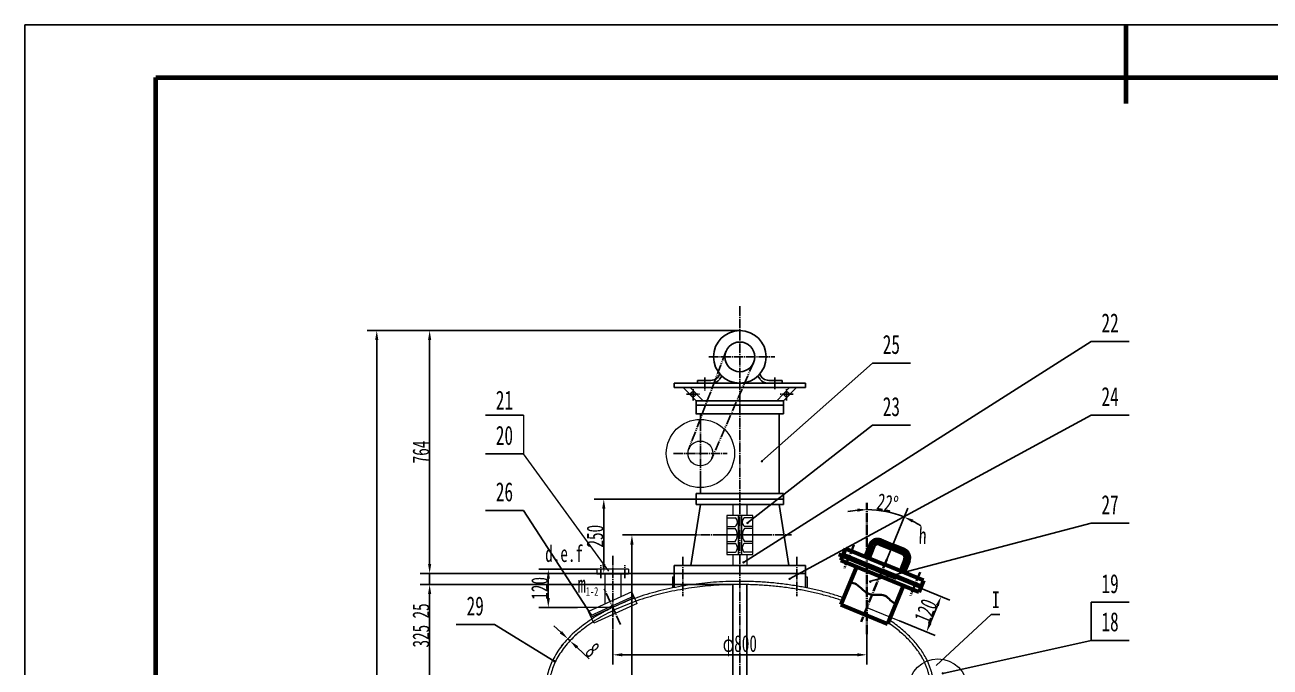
# Model space of a CAD drawing. Header units: millimetres. Extents: x 8208 to 15138, y -6581 to 3220.
# Drawn here: x 8208 to 12127, y 1199 to 3220 of the extents above; entities that cross this region are included whole.
import ezdxf

# ---------------------------------------------------------------- set-up
doc = ezdxf.new("R2010")
doc.units = ezdxf.units.MM
doc.linetypes.add('EB_DASHDOT', pattern=[39, 30, -3, 3, -3])
doc.linetypes.add('EB_DASHDOTDOT', pattern=[45, 30, -3, 3, -3, 3, -3])
doc.layers.get('Defpoints').update_dxf_attribs({"lineweight": 0})
for name, color, linetype, lineweight in [('A 粗实线', 1, 'Continuous', 60), ('B 细实线', 7, 'Continuous', 35), ('CAXAEB0', 7, 'Continuous', 70), ('CAXA中心线层', 1, 'EB_DASHDOT', 25), ('CAXA尺寸线层', 3, 'Continuous', 25), ('CAXA粗实线层', 7, 'Continuous', 70), ('CAXA细实线层', 7, 'Continuous', 25), ('D 短中心线', 3, 'EB_DASHDOT', 35)]:
    doc.layers.add(name, color=color, linetype=linetype, lineweight=lineweight)
doc.styles.add('UserTxtStyle7', font='SimSun.ttf', dxfattribs={"width": 0.667})
doc.styles.add('标准', font='SimSun.ttf', dxfattribs={"width": 0.667})
doc.dimstyles.new('标准', dxfattribs={"dimscale": 15, "dimtxt": 3.5, "dimasz": 2, "dimexe": 2, "dimexo": 0, "dimgap": 0.065, "dimtad": 1, "dimdec": 1, "dimdsep": 46, "dimtxsty": '标准', "dimcen": 0, "dimdle": 4, "dimadec": 4, "dimazin": 2, "dimtfac": 1, "dimtdec": 3, "dimtmove": 0, "dimatfit": 3, "dimfxl": 0, "dimtolj": 1, "dimtzin": 0, "dimarcsym": 0})

# ---------------------------------------------------------------- blocks, each defined once
blk = doc.blocks.new('CAXBLOCK27', base_point=(3000, -4305))
at = {"layer": 'CAXAEB0', "color": 0, "linetype": 'Continuous', "lineweight": 25}
for p, q in [((-3150, -4455), (-3150, 4455)), ((-3150, 4455), (3150, 4455))]:
    blk.add_line(p, q, dxfattribs=at)
at = {"layer": 'CAXAEB0', "color": 0, "linetype": 'Continuous', "lineweight": 70}
for p, q in [((0, 4455), (0, 4230)), ((-2775, 4305), (3000, 4305)), ((-2775, -4305), (-2775, 4305))]:
    blk.add_line(p, q, dxfattribs=at)
blk = doc.blocks.new('*D146')
at = {"layer": 'CAXA尺寸线层', "color": 0, "linetype": 'Continuous', "lineweight": -2}
for p, q in [((10858, 1303.1), (10858, 1207.7)), ((10058, 1283.9), (10058, 1207.7)), ((10088, 1237.7), (10828, 1237.7))]:
    blk.add_line(p, q, dxfattribs=at)
at = {"layer": 'CAXA尺寸线层', "color": 0, "linetype": 'Continuous'}
for points in [[(10088, 1242.7), (10088, 1232.7), (10058, 1237.7)], [(10828, 1242.7), (10828, 1232.7), (10858, 1237.7)]]:
    blk.add_solid(points, dxfattribs=at)
at = {"layer": 'Defpoints', "color": 0, "linetype": 'Continuous'}
for p in [(10858, 1303.1), (10058, 1283.9), (10858, 1237.7)]:
    blk.add_point(p, dxfattribs=at)
at = {"layer": 'CAXA尺寸线层', "color": 0, "linetype": 'Continuous', "lineweight": 18, "insert": (10458, 1266), "char_height": 52.5, "attachment_point": 5, "style": '标准'}
blk.add_mtext('\\A1;\\fSimSun;φ800', dxfattribs=at)
blk = doc.blocks.new('*D155')
at = {"layer": 'CAXA尺寸线层', "color": 0, "linetype": 'Continuous'}
blk.add_line((10500.7, 366.7), (10612.5, 478.4), dxfattribs=at)
blk.add_arc((10458, 323.9), 188.6, 54.1247, 80.8753, dxfattribs=at)
for points in [[(10487.5, 505.1), (10488.3, 515.1), (10458, 512.5)], [(10571.7, 480.5), (10565.2, 472.9), (10591.3, 457.2)]]:
    blk.add_solid(points, dxfattribs=at)
at = {"layer": 'Defpoints', "color": 0, "linetype": 'Continuous'}
for p in [(10458, 2334.4), (10552.3, 487.2), (10500.7, 366.7), (10416.1, 282), (10458, -1001.1)]:
    blk.add_point(p, dxfattribs=at)
at = {"layer": 'CAXA尺寸线层', "color": 0, "linetype": 'Continuous', "insert": (10540.6, 523.3), "char_height": 52.5, "attachment_point": 5, "rotation": 337.5, "style": '标准'}
blk.add_mtext('\\A1;\\fSimSun;45{%%D}', dxfattribs=at)
blk = doc.blocks.new('*D157')
at = {"layer": 'CAXA尺寸线层', "color": 0, "linetype": 'Continuous', "lineweight": -2}
for p, q in [((10295, 1614.8), (10088.3, 1614.8)), ((10118.3, 1584.8), (10118.3, -696.1)), ((10435.5, -726.1), (10088.3, -726.1))]:
    blk.add_line(p, q, dxfattribs=at)
at = {"layer": 'CAXA尺寸线层', "color": 0, "linetype": 'Continuous'}
for points in [[(10113.3, 1584.8), (10123.3, 1584.8), (10118.3, 1614.8)], [(10113.3, -696.1), (10123.3, -696.1), (10118.3, -726.1)]]:
    blk.add_solid(points, dxfattribs=at)
at = {"layer": 'Defpoints', "color": 0, "linetype": 'Continuous'}
for p in [(10295, 1614.8), (10118.3, -726.1), (10435.5, -726.1)]:
    blk.add_point(p, dxfattribs=at)
at = {"layer": 'CAXA尺寸线层', "color": 0, "linetype": 'Continuous', "lineweight": 18, "insert": (10091.1, 444.3), "char_height": 52.5, "attachment_point": 5, "rotation": 90, "style": '标准'}
blk.add_mtext('\\A1;\\fSimSun;2450', dxfattribs=at)
blk = doc.blocks.new('*D163')
at = {"layer": 'CAXA尺寸线层', "color": 0, "linetype": 'Continuous', "lineweight": -2}
for p, q in [((10273.5, 2257.9), (9285.2, 2257.9)), ((9315.2, -1371.1), (9315.2, 2227.9)), ((9903, -1401.1), (9285.2, -1401.1))]:
    blk.add_line(p, q, dxfattribs=at)
at = {"layer": 'CAXA尺寸线层', "color": 0, "linetype": 'Continuous'}
for points in [[(9310.2, 2227.9), (9320.2, 2227.9), (9315.2, 2257.9)], [(9310.2, -1371.1), (9320.2, -1371.1), (9315.2, -1401.1)]]:
    blk.add_solid(points, dxfattribs=at)
at = {"layer": 'Defpoints', "color": 0, "linetype": 'Continuous'}
for p in [(9315.2, 2257.9), (10273.5, 2257.9), (9903, -1401.1)]:
    blk.add_point(p, dxfattribs=at)
at = {"layer": 'CAXA尺寸线层', "color": 0, "linetype": 'Continuous', "lineweight": 18, "insert": (9287.9, 428.4), "char_height": 52.5, "attachment_point": 5, "rotation": 90, "style": '标准'}
blk.add_mtext('\\A1;\\fSimSun;3642', dxfattribs=at)
blk = doc.blocks.new('*D165')
at = {"layer": 'CAXA尺寸线层', "color": 0, "linetype": 'Continuous', "lineweight": -2}
for p, q in [((10366.2, 1458.9), (9451.7, 1458.9)), ((9481.7, 1428.9), (9481.7, 1163.9)), ((9791.4, 1133.9), (9451.7, 1133.9))]:
    blk.add_line(p, q, dxfattribs=at)
at = {"layer": 'CAXA尺寸线层', "color": 0, "linetype": 'Continuous'}
for points in [[(9476.7, 1428.9), (9486.7, 1428.9), (9481.7, 1458.9)], [(9476.7, 1163.9), (9486.7, 1163.9), (9481.7, 1133.9)]]:
    blk.add_solid(points, dxfattribs=at)
at = {"layer": 'Defpoints', "color": 0, "linetype": 'Continuous'}
for p in [(10366.2, 1458.9), (9481.7, 1133.9), (9791.4, 1133.9)]:
    blk.add_point(p, dxfattribs=at)
at = {"layer": 'CAXA尺寸线层', "color": 0, "linetype": 'Continuous', "lineweight": 18, "insert": (9454.5, 1296.4), "char_height": 52.5, "attachment_point": 5, "rotation": 90, "style": '标准'}
blk.add_mtext('\\A1;\\fSimSun;325', dxfattribs=at)
blk = doc.blocks.new('*D166')
at = {"layer": 'CAXA尺寸线层', "color": 0, "linetype": 'Continuous', "lineweight": -2}
for p, q in [((9481.7, 1523.9), (9481.7, 1553.9)), ((10251.3, 1493.9), (9451.7, 1493.9)), ((9481.7, 1493.9), (9481.7, 1458.9)), ((10366.2, 1458.9), (9451.7, 1458.9)), ((9481.7, 1428.9), (9481.7, 1352.8))]:
    blk.add_line(p, q, dxfattribs=at)
at = {"layer": 'CAXA尺寸线层', "color": 0, "linetype": 'Continuous'}
for points in [[(9476.7, 1523.9), (9486.7, 1523.9), (9481.7, 1493.9)], [(9476.7, 1428.9), (9486.7, 1428.9), (9481.7, 1458.9)]]:
    blk.add_solid(points, dxfattribs=at)
at = {"layer": 'Defpoints', "color": 0, "linetype": 'Continuous'}
for p in [(10251.3, 1493.9), (9481.7, 1458.9), (10366.2, 1458.9)]:
    blk.add_point(p, dxfattribs=at)
at = {"layer": 'CAXA尺寸线层', "color": 0, "linetype": 'Continuous', "lineweight": 18, "insert": (9454.5, 1375.8), "char_height": 52.5, "attachment_point": 5, "rotation": 90, "style": '标准'}
blk.add_mtext('\\A1;\\fSimSun;25', dxfattribs=at)
blk = doc.blocks.new('*D167')
at = {"layer": 'CAXA尺寸线层', "color": 0, "linetype": 'Continuous', "lineweight": -2}
for p, q in [((10273.5, 2257.9), (9451.7, 2257.9)), ((9481.7, 1523.9), (9481.7, 2227.9)), ((10251.3, 1493.9), (9451.7, 1493.9))]:
    blk.add_line(p, q, dxfattribs=at)
at = {"layer": 'CAXA尺寸线层', "color": 0, "linetype": 'Continuous'}
for points in [[(9476.7, 2227.9), (9486.7, 2227.9), (9481.7, 2257.9)], [(9476.7, 1523.9), (9486.7, 1523.9), (9481.7, 1493.9)]]:
    blk.add_solid(points, dxfattribs=at)
at = {"layer": 'Defpoints', "color": 0, "linetype": 'Continuous'}
for p in [(9481.7, 2257.9), (10273.5, 2257.9), (10251.3, 1493.9)]:
    blk.add_point(p, dxfattribs=at)
at = {"layer": 'CAXA尺寸线层', "color": 0, "linetype": 'Continuous', "lineweight": 18, "insert": (9454.5, 1875.9), "char_height": 52.5, "attachment_point": 5, "rotation": 90, "style": '标准'}
blk.add_mtext('\\A1;\\fSimSun;764', dxfattribs=at)
blk = doc.blocks.new('*D173')
at = {"layer": 'CAXA尺寸线层', "color": 0, "linetype": 'Continuous', "lineweight": -2}
for p, q in [((10949.8, 1478.8), (11118.9, 1409.3)), ((11079.7, 1393), (11056.9, 1337.5)), ((10960.9, 1344.5), (11073.2, 1298.3))]:
    blk.add_line(p, q, dxfattribs=at)
at = {"layer": 'CAXA尺寸线层', "color": 0, "linetype": 'Continuous'}
for points in [[(11075.1, 1394.9), (11084.3, 1391), (11091.1, 1420.7)], [(11052.3, 1339.4), (11061.5, 1335.6), (11045.5, 1309.7)]]:
    blk.add_solid(points, dxfattribs=at)
at = {"layer": 'Defpoints', "color": 0, "linetype": 'Continuous'}
for p in [(10949.8, 1478.8), (10960.9, 1344.5), (11045.5, 1309.7)]:
    blk.add_point(p, dxfattribs=at)
at = {"layer": 'CAXA尺寸线层', "color": 0, "linetype": 'Continuous', "lineweight": 18, "insert": (11043.1, 1375.6), "char_height": 52.5, "attachment_point": 5, "rotation": 67.6488, "style": '标准'}
blk.add_mtext('\\A1;\\fSimSun;120', dxfattribs=at)
blk = doc.blocks.new('CAXBLOCK61')
at = {"layer": 'CAXA尺寸线层', "attachment_point": 1, "style": '标准'}
for s, insert, char_height in [('\\fSimSun|b0|i0|p34;m', (-1743.7, 3220.9), 54.75), ('\\fSimSun|b0|i0|p34;1-2', (-1718.5, 3184), 27.375)]:
    blk.add_mtext(s, dxfattribs=dict(at, insert=insert, char_height=char_height))
blk = doc.blocks.new('*D175')
at = {"layer": 'CAXA尺寸线层', "color": 0, "linetype": 'Continuous', "lineweight": -2}
for p, q in [((10320.1, 1727.8), (9999.7, 1727.8)), ((10029.7, 1697.8), (10029.7, 1523.9)), ((10251.3, 1493.9), (9999.7, 1493.9))]:
    blk.add_line(p, q, dxfattribs=at)
at = {"layer": 'CAXA尺寸线层', "color": 0, "linetype": 'Continuous'}
for points in [[(10024.7, 1697.8), (10034.7, 1697.8), (10029.7, 1727.8)], [(10024.7, 1523.9), (10034.7, 1523.9), (10029.7, 1493.9)]]:
    blk.add_solid(points, dxfattribs=at)
at = {"layer": 'Defpoints', "color": 0, "linetype": 'Continuous'}
for p in [(10320.1, 1727.8), (10029.7, 1493.9), (10251.3, 1493.9)]:
    blk.add_point(p, dxfattribs=at)
at = {"layer": 'CAXA尺寸线层', "color": 0, "linetype": 'Continuous', "lineweight": 18, "insert": (10002.4, 1610.9), "char_height": 52.5, "attachment_point": 5, "rotation": 90, "style": '标准'}
blk.add_mtext('\\A1;\\fSimSun;250', dxfattribs=at)
blk = doc.blocks.new('*D176')
at = {"layer": 'CAXA尺寸线层', "color": 0, "linetype": 'Continuous', "lineweight": -2}
for p, q in [((10435.5, 1458.7), (10435.5, 986.3)), ((10480.5, 1458.7), (10480.5, 986.3)), ((10405.5, 1016.3), (10375.5, 1016.3)), ((10435.5, 1016.3), (10480.5, 1016.3)), ((10510.5, 1016.3), (10627.4, 1016.3))]:
    blk.add_line(p, q, dxfattribs=at)
at = {"layer": 'CAXA尺寸线层', "color": 0, "linetype": 'Continuous'}
for points in [[(10405.5, 1021.3), (10405.5, 1011.3), (10435.5, 1016.3)], [(10510.5, 1021.3), (10510.5, 1011.3), (10480.5, 1016.3)]]:
    blk.add_solid(points, dxfattribs=at)
at = {"layer": 'Defpoints', "color": 0, "linetype": 'Continuous'}
for p in [(10435.5, 1458.7), (10480.5, 1458.7), (10480.5, 1016.3)]:
    blk.add_point(p, dxfattribs=at)
at = {"layer": 'CAXA尺寸线层', "color": 0, "linetype": 'Continuous', "lineweight": 18, "insert": (10584, 1044.5), "char_height": 52.5, "attachment_point": 5, "style": '标准'}
blk.add_mtext('\\A1;\\fSimSun;φ60', dxfattribs=at)
blk = doc.blocks.new('*CAXBLOCK6624')
at = {"layer": 'CAXAEB0', "color": 0, "linetype": 'Continuous', "lineweight": 25}
for p, q in [((-594.4, 2937.4), (-421.4, 3097.4)), ((-421.4, 3097.4), (-394.1, 3097.4))]:
    blk.add_line(p, q, dxfattribs=at)
at = {"layer": 'CAXAEB0', "color": 0, "linetype": 'Continuous', "lineweight": 25, "insert": (-418.4, 3170.3), "char_height": 52.5, "attachment_point": 1, "style": '标准'}
blk.add_mtext('\\fSimSun|b0|i0|p34;I', dxfattribs=at)
blk = doc.blocks.new('*D181')
at = {"layer": 'CAXA尺寸线层', "color": 0, "linetype": 'Continuous', "lineweight": -2}
for p, q in [((9894.7, 1308.7), (9872.9, 1329.2)), ((9922.8, 1294.7), (9896.1, 1266.3)), ((9916.8, 1274.1), (9944.3, 1303.3)), ((9916.6, 1288.2), (9923.8, 1281.4)), ((9945.6, 1260.9), (9983.4, 1225.5))]:
    blk.add_line(p, q, dxfattribs=at)
at = {"layer": 'CAXA尺寸线层', "color": 0, "linetype": 'Continuous'}
for points in [[(9898.2, 1312.4), (9891.3, 1305.1), (9916.6, 1288.2)], [(9949.1, 1264.6), (9942.2, 1257.3), (9923.8, 1281.4)]]:
    blk.add_solid(points, dxfattribs=at)
at = {"layer": 'Defpoints', "color": 0, "linetype": 'Continuous'}
for p in [(9922.8, 1294.7), (9916.8, 1274.1), (9923.8, 1281.4)]:
    blk.add_point(p, dxfattribs=at)
at = {"layer": 'CAXA尺寸线层', "color": 0, "linetype": 'Continuous', "lineweight": 18, "insert": (9994.1, 1252.8), "char_height": 52.5, "attachment_point": 5, "rotation": 316.799, "style": '标准'}
blk.add_mtext('\\A1;\\fSimSun;8', dxfattribs=at)
blk = doc.blocks.new('CAXBLOCK174', base_point=(13.6, 3016.2))
at = {"layer": 'CAXAEB0', "linetype": 'Continuous', "lineweight": 25}
blk.add_hatch(color=0, dxfattribs=at).paths.add_polyline_path([(-569.5, 2912.6), (-569.6, 2913.2), (-569.7, 2913.7), (-569.9, 2914.3), (-570.3, 2914.8), (-570.6, 2915.2), (-571.1, 2915.6), (-571.6, 2915.9), (-572.1, 2916.1), (-572.7, 2916.3), (-573.3, 2916.3), (-573.9, 2916.3), (-574.4, 2916.1), (-575, 2915.9), (-575.5, 2915.6), (-575.9, 2915.2), (-576.3, 2914.8), (-576.6, 2914.3), (-576.9, 2913.7), (-577, 2913.2), (-577, 2912.6), (-577, 2912), (-576.9, 2911.4), (-576.6, 2910.9), (-576.3, 2910.4), (-575.9, 2909.9), (-575.5, 2909.5), (-575, 2909.2), (-574.4, 2909), (-573.9, 2908.9), (-573.3, 2908.8), (-572.7, 2908.9), (-572.1, 2909), (-571.6, 2909.2), (-571.1, 2909.5), (-570.6, 2909.9), (-570.3, 2910.4), (-569.9, 2910.9), (-569.7, 2911.4), (-569.6, 2912)], flags=0)
at = {"layer": 'CAXAEB0', "color": 0, "linetype": 'Continuous', "lineweight": 25}
for p, q in [((-573.3, 2912.6), (-106.4, 3016.2)), ((-106.4, 3016.2), (13.6, 3016.2))]:
    blk.add_line(p, q, dxfattribs=at)
at = {"layer": 'CAXAEB0', "color": 0, "linetype": 'Continuous', "lineweight": 25, "insert": (-74.1, 3104.9), "char_height": 60, "attachment_point": 1, "style": 'UserTxtStyle7'}
blk.add_mtext('\\fSimSun|b0|i0|p34;18', dxfattribs=at)
blk = doc.blocks.new('CAXBLOCK175', base_point=(13.6, 3136.2))
at = {"layer": 'CAXAEB0', "color": 0, "linetype": 'Continuous', "lineweight": 25}
for p, q in [((-106.4, 3016.2), (-106.4, 3136.2)), ((-106.4, 3136.2), (13.6, 3136.2))]:
    blk.add_line(p, q, dxfattribs=at)
at = {"layer": 'CAXAEB0', "color": 0, "linetype": 'Continuous', "lineweight": 25, "insert": (-74.1, 3224.9), "char_height": 60, "attachment_point": 1, "style": 'UserTxtStyle7'}
blk.add_mtext('\\fSimSun|b0|i0|p34;19', dxfattribs=at)
blk = doc.blocks.new('CAXBLOCK173', base_point=(-573.3, 2912.6))
at = {"layer": 'CAXAEB0', "color": 0, "linetype": 'ByBlock', "lineweight": -2}
for name, p in [('CAXBLOCK175', (13.6, 3136.2)), ('CAXBLOCK174', (13.6, 3016.2))]:
    blk.add_blockref(name, p, dxfattribs=at)
blk = doc.blocks.new('CAXBLOCK181', base_point=(13.6, 3956.7))
at = {"layer": 'CAXAEB0', "linetype": 'Continuous', "lineweight": 25}
blk.add_hatch(color=0, dxfattribs=at).paths.add_polyline_path([(-1197.1, 3261.9), (-1197.2, 3262.4), (-1197.3, 3263), (-1197.5, 3263.6), (-1197.8, 3264.1), (-1198.2, 3264.5), (-1198.7, 3264.9), (-1199.2, 3265.2), (-1199.7, 3265.4), (-1200.3, 3265.6), (-1200.9, 3265.6), (-1201.4, 3265.6), (-1202, 3265.4), (-1202.6, 3265.2), (-1203.1, 3264.9), (-1203.5, 3264.5), (-1203.9, 3264.1), (-1204.2, 3263.6), (-1204.4, 3263), (-1204.6, 3262.4), (-1204.6, 3261.9), (-1204.6, 3261.3), (-1204.4, 3260.7), (-1204.2, 3260.2), (-1203.9, 3259.7), (-1203.5, 3259.2), (-1203.1, 3258.8), (-1202.6, 3258.5), (-1202, 3258.3), (-1201.4, 3258.2), (-1200.9, 3258.1), (-1200.3, 3258.2), (-1199.7, 3258.3), (-1199.2, 3258.5), (-1198.7, 3258.8), (-1198.2, 3259.2), (-1197.8, 3259.7), (-1197.5, 3260.2), (-1197.3, 3260.7), (-1197.2, 3261.3)], flags=0)
at = {"layer": 'CAXAEB0', "color": 0, "linetype": 'Continuous', "lineweight": 25}
for p, q in [((-1200.9, 3261.9), (-106.4, 3956.7)), ((-106.4, 3956.7), (13.6, 3956.7))]:
    blk.add_line(p, q, dxfattribs=at)
at = {"layer": 'CAXAEB0', "color": 0, "linetype": 'Continuous', "lineweight": 25, "insert": (-74.1, 4045.4), "char_height": 60, "attachment_point": 1, "style": 'UserTxtStyle7'}
blk.add_mtext('\\fSimSun|b0|i0|p34;22', dxfattribs=at)
blk = doc.blocks.new('CAXBLOCK180', base_point=(-1200.9, 3261.9))
at = {"layer": 'CAXAEB0', "color": 0, "linetype": 'ByBlock', "lineweight": -2}
blk.add_blockref('CAXBLOCK181', (13.6, 3956.7), dxfattribs=at)
blk = doc.blocks.new('CAXBLOCK183', base_point=(-674.7, 3693.4))
at = {"layer": 'CAXAEB0', "linetype": 'Continuous', "lineweight": 25}
blk.add_hatch(color=0, dxfattribs=at).paths.add_polyline_path([(-1184.3, 3385.7), (-1184.4, 3386.2), (-1184.5, 3386.8), (-1184.7, 3387.4), (-1185, 3387.9), (-1185.4, 3388.3), (-1185.8, 3388.7), (-1186.4, 3389), (-1186.9, 3389.2), (-1187.5, 3389.4), (-1188.1, 3389.4), (-1188.6, 3389.4), (-1189.2, 3389.2), (-1189.8, 3389), (-1190.3, 3388.7), (-1190.7, 3388.3), (-1191.1, 3387.9), (-1191.4, 3387.4), (-1191.6, 3386.8), (-1191.8, 3386.2), (-1191.8, 3385.7), (-1191.8, 3385.1), (-1191.6, 3384.5), (-1191.4, 3383.9), (-1191.1, 3383.4), (-1190.7, 3383), (-1190.3, 3382.6), (-1189.8, 3382.3), (-1189.2, 3382.1), (-1188.6, 3381.9), (-1188.1, 3381.9), (-1187.5, 3381.9), (-1186.9, 3382.1), (-1186.4, 3382.3), (-1185.8, 3382.6), (-1185.4, 3383), (-1185, 3383.4), (-1184.7, 3383.9), (-1184.5, 3384.5), (-1184.4, 3385.1)], flags=0)
at = {"layer": 'CAXAEB0', "color": 0, "linetype": 'Continuous', "lineweight": 25}
for p, q in [((-1188.1, 3385.7), (-794.7, 3693.4)), ((-794.7, 3693.4), (-674.7, 3693.4))]:
    blk.add_line(p, q, dxfattribs=at)
at = {"layer": 'CAXAEB0', "color": 0, "linetype": 'Continuous', "lineweight": 25, "insert": (-762.5, 3782), "char_height": 60, "attachment_point": 1, "style": 'UserTxtStyle7'}
blk.add_mtext('\\fSimSun|b0|i0|p34;23', dxfattribs=at)
blk = doc.blocks.new('CAXBLOCK182', base_point=(-1188.1, 3385.7))
at = {"layer": 'CAXAEB0', "color": 0, "linetype": 'ByBlock', "lineweight": -2}
blk.add_blockref('CAXBLOCK183', (-674.7, 3693.4), dxfattribs=at)
blk = doc.blocks.new('CAXBLOCK185', base_point=(13.6, 3724.9))
at = {"layer": 'CAXAEB0', "linetype": 'Continuous', "lineweight": 25}
blk.add_hatch(color=0, dxfattribs=at).paths.add_polyline_path([(-1051.6, 3209.7), (-1051.6, 3210.2), (-1051.8, 3210.8), (-1052, 3211.4), (-1052.3, 3211.9), (-1052.7, 3212.3), (-1053.1, 3212.7), (-1053.6, 3213), (-1054.2, 3213.2), (-1054.8, 3213.4), (-1055.3, 3213.4), (-1055.9, 3213.4), (-1056.5, 3213.2), (-1057, 3213), (-1057.5, 3212.7), (-1058, 3212.3), (-1058.4, 3211.9), (-1058.7, 3211.4), (-1058.9, 3210.8), (-1059, 3210.2), (-1059.1, 3209.7), (-1059, 3209.1), (-1058.9, 3208.5), (-1058.7, 3207.9), (-1058.4, 3207.4), (-1058, 3207), (-1057.5, 3206.6), (-1057, 3206.3), (-1056.5, 3206.1), (-1055.9, 3205.9), (-1055.3, 3205.9), (-1054.8, 3205.9), (-1054.2, 3206.1), (-1053.6, 3206.3), (-1053.1, 3206.6), (-1052.7, 3207), (-1052.3, 3207.4), (-1052, 3207.9), (-1051.8, 3208.5), (-1051.6, 3209.1)], flags=0)
at = {"layer": 'CAXAEB0', "color": 0, "linetype": 'Continuous', "lineweight": 25}
for p, q in [((-1055.3, 3209.7), (-106.4, 3724.9)), ((-106.4, 3724.9), (13.6, 3724.9))]:
    blk.add_line(p, q, dxfattribs=at)
at = {"layer": 'CAXAEB0', "color": 0, "linetype": 'Continuous', "lineweight": 25, "insert": (-74.1, 3813.6), "char_height": 60, "attachment_point": 1, "style": 'UserTxtStyle7'}
blk.add_mtext('\\fSimSun|b0|i0|p34;24', dxfattribs=at)
blk = doc.blocks.new('CAXBLOCK184', base_point=(-1055.3, 3209.7))
at = {"layer": 'CAXAEB0', "color": 0, "linetype": 'ByBlock', "lineweight": -2}
blk.add_blockref('CAXBLOCK185', (13.6, 3724.9), dxfattribs=at)
blk = doc.blocks.new('CAXBLOCK187', base_point=(-674.7, 3889))
at = {"layer": 'CAXAEB0', "linetype": 'Continuous', "lineweight": 25}
blk.add_hatch(color=0, dxfattribs=at).paths.add_polyline_path([(-1138.8, 3579.8), (-1138.9, 3580.4), (-1139, 3581), (-1139.2, 3581.5), (-1139.5, 3582), (-1139.9, 3582.5), (-1140.4, 3582.9), (-1140.9, 3583.2), (-1141.4, 3583.4), (-1142, 3583.5), (-1142.6, 3583.6), (-1143.1, 3583.5), (-1143.7, 3583.4), (-1144.3, 3583.2), (-1144.8, 3582.9), (-1145.2, 3582.5), (-1145.6, 3582), (-1145.9, 3581.5), (-1146.1, 3581), (-1146.3, 3580.4), (-1146.3, 3579.8), (-1146.3, 3579.2), (-1146.1, 3578.7), (-1145.9, 3578.1), (-1145.6, 3577.6), (-1145.2, 3577.2), (-1144.8, 3576.8), (-1144.3, 3576.5), (-1143.7, 3576.3), (-1143.1, 3576.1), (-1142.6, 3576.1), (-1142, 3576.1), (-1141.4, 3576.3), (-1140.9, 3576.5), (-1140.4, 3576.8), (-1139.9, 3577.2), (-1139.5, 3577.6), (-1139.2, 3578.1), (-1139, 3578.7), (-1138.9, 3579.2)], flags=0)
at = {"layer": 'CAXAEB0', "color": 0, "linetype": 'Continuous', "lineweight": 25}
for p, q in [((-1142.6, 3579.8), (-794.7, 3889)), ((-794.7, 3889), (-674.7, 3889))]:
    blk.add_line(p, q, dxfattribs=at)
at = {"layer": 'CAXAEB0', "color": 0, "linetype": 'Continuous', "lineweight": 25, "insert": (-762.5, 3977.6), "char_height": 60, "attachment_point": 1, "style": 'UserTxtStyle7'}
blk.add_mtext('\\fSimSun|b0|i0|p34;25', dxfattribs=at)
blk = doc.blocks.new('CAXBLOCK186', base_point=(-1142.6, 3579.8))
at = {"layer": 'CAXAEB0', "color": 0, "linetype": 'ByBlock', "lineweight": -2}
blk.add_blockref('CAXBLOCK187', (-674.7, 3889), dxfattribs=at)
blk = doc.blocks.new('CAXBLOCK189', base_point=(-1910, 3477.6))
at = {"layer": 'CAXAEB0', "linetype": 'Continuous', "lineweight": 25}
blk.add_hatch(color=0, dxfattribs=at).paths.add_polyline_path([(-1573.9, 3149.2), (-1574, 3149.7), (-1574.1, 3150.3), (-1574.3, 3150.9), (-1574.6, 3151.4), (-1575, 3151.8), (-1575.5, 3152.2), (-1576, 3152.5), (-1576.5, 3152.7), (-1577.1, 3152.9), (-1577.7, 3152.9), (-1578.3, 3152.9), (-1578.8, 3152.7), (-1579.4, 3152.5), (-1579.9, 3152.2), (-1580.3, 3151.8), (-1580.7, 3151.4), (-1581, 3150.9), (-1581.2, 3150.3), (-1581.4, 3149.7), (-1581.4, 3149.2), (-1581.4, 3148.6), (-1581.2, 3148), (-1581, 3147.5), (-1580.7, 3147), (-1580.3, 3146.5), (-1579.9, 3146.1), (-1579.4, 3145.8), (-1578.8, 3145.6), (-1578.3, 3145.5), (-1577.7, 3145.4), (-1577.1, 3145.5), (-1576.5, 3145.6), (-1576, 3145.8), (-1575.5, 3146.1), (-1575, 3146.5), (-1574.6, 3147), (-1574.3, 3147.5), (-1574.1, 3148), (-1574, 3148.6)], flags=0)
at = {"layer": 'CAXAEB0', "color": 0, "linetype": 'Continuous', "lineweight": 25}
for p, q in [((-1790, 3477.6), (-1910, 3477.6)), ((-1577.7, 3149.2), (-1790, 3477.6))]:
    blk.add_line(p, q, dxfattribs=at)
at = {"layer": 'CAXAEB0', "color": 0, "linetype": 'Continuous', "lineweight": 25, "insert": (-1877.7, 3566.2), "char_height": 60, "attachment_point": 1, "style": 'UserTxtStyle7'}
blk.add_mtext('\\fSimSun|b0|i0|p34;26', dxfattribs=at)
blk = doc.blocks.new('CAXBLOCK188', base_point=(-1577.7, 3149.2))
at = {"layer": 'CAXAEB0', "color": 0, "linetype": 'ByBlock', "lineweight": -2}
blk.add_blockref('CAXBLOCK189', (-1910, 3477.6), dxfattribs=at)
blk = doc.blocks.new('CAXBLOCK197', base_point=(-2104.4, 3066))
at = {"layer": 'CAXAEB0', "linetype": 'Continuous', "lineweight": 25}
blk.add_hatch(color=0, dxfattribs=at).paths.add_polyline_path([(-1792.3, 2951.2), (-1792.3, 2951.8), (-1792.5, 2952.4), (-1792.7, 2952.9), (-1793, 2953.4), (-1793.4, 2953.9), (-1793.8, 2954.2), (-1794.3, 2954.6), (-1794.9, 2954.8), (-1795.5, 2954.9), (-1796, 2955), (-1796.6, 2954.9), (-1797.2, 2954.8), (-1797.8, 2954.6), (-1798.3, 2954.2), (-1798.7, 2953.9), (-1799.1, 2953.4), (-1799.4, 2952.9), (-1799.6, 2952.4), (-1799.8, 2951.8), (-1799.8, 2951.2), (-1799.8, 2950.6), (-1799.6, 2950.1), (-1799.4, 2949.5), (-1799.1, 2949), (-1798.7, 2948.6), (-1798.3, 2948.2), (-1797.8, 2947.9), (-1797.2, 2947.6), (-1796.6, 2947.5), (-1796, 2947.5), (-1795.5, 2947.5), (-1794.9, 2947.6), (-1794.3, 2947.9), (-1793.8, 2948.2), (-1793.4, 2948.6), (-1793, 2949), (-1792.7, 2949.5), (-1792.5, 2950.1), (-1792.3, 2950.6)], flags=0)
at = {"layer": 'CAXAEB0', "color": 0, "linetype": 'Continuous', "lineweight": 25}
for p, q in [((-1984.4, 3066), (-2104.4, 3066)), ((-1796, 2951.2), (-1984.4, 3066))]:
    blk.add_line(p, q, dxfattribs=at)
at = {"layer": 'CAXAEB0', "color": 0, "linetype": 'Continuous', "lineweight": 25, "insert": (-2072.1, 3154.7), "char_height": 60, "attachment_point": 1, "style": 'UserTxtStyle7'}
blk.add_mtext('\\fSimSun|b0|i0|p34;29', dxfattribs=at)
blk = doc.blocks.new('CAXBLOCK196', base_point=(-1796, 2951.2))
at = {"layer": 'CAXAEB0', "color": 0, "linetype": 'ByBlock', "lineweight": -2}
blk.add_blockref('CAXBLOCK197', (-2104.4, 3066), dxfattribs=at)
blk = doc.blocks.new('*D226')
at = {"layer": 'CAXA尺寸线层', "color": 0, "linetype": 'Continuous', "lineweight": -2}
for p, q in [((10008, 1506.8), (9825.2, 1506.8)), ((9855.2, 1476.8), (9855.2, 1416.8)), ((9946.6, 1386.8), (9825.2, 1386.8))]:
    blk.add_line(p, q, dxfattribs=at)
at = {"layer": 'CAXA尺寸线层', "color": 0, "linetype": 'Continuous'}
for points in [[(9850.2, 1476.8), (9860.2, 1476.8), (9855.2, 1506.8)], [(9850.2, 1416.8), (9860.2, 1416.8), (9855.2, 1386.8)]]:
    blk.add_solid(points, dxfattribs=at)
at = {"layer": 'Defpoints', "color": 0, "linetype": 'Continuous'}
for p in [(10008, 1506.8), (9855.2, 1386.8), (9946.6, 1386.8)]:
    blk.add_point(p, dxfattribs=at)
at = {"layer": 'CAXA尺寸线层', "color": 0, "linetype": 'Continuous', "lineweight": 18, "insert": (9828, 1446.8), "char_height": 52.5, "attachment_point": 5, "rotation": 90, "style": '标准'}
blk.add_mtext('\\A1;\\fSimSun;120', dxfattribs=at)
blk = doc.blocks.new('*D227')
at = {"layer": 'CAXA尺寸线层', "color": 0, "linetype": 'Continuous'}
blk.add_line((10920.1, 1538), (10986.4, 1699.1), dxfattribs=at)
for start, end in [(95.5892, 101.1784), (67.6488, 90), (56.4703, 62.0595)]:
    blk.add_arc((10858, 1386.8), 307.7, start, end, dxfattribs=at)
for points in [[(10827.8, 1698), (10828.2, 1688), (10858, 1694.5)], [(11000, 1654.1), (11004.2, 1663.1), (10975, 1671.4)]]:
    blk.add_solid(points, dxfattribs=at)
at = {"layer": 'Defpoints', "color": 0, "linetype": 'Continuous'}
for p in [(10858, 1715.8), (10937.1, 1684.1), (10920.1, 1538), (10839.4, 1341.6), (10858, 1303.1)]:
    blk.add_point(p, dxfattribs=at)
at = {"layer": 'CAXA尺寸线层', "color": 0, "linetype": 'Continuous', "insert": (10922.9, 1715.3), "char_height": 52.5, "attachment_point": 5, "rotation": 348.8244, "style": '标准'}
blk.add_mtext('\\A1;22°', dxfattribs=at)

msp = doc.modelspace()

# ---------------------------------------------------------------- hatches: boundary and pattern name
at = {"layer": 'CAXAEB0', "linetype": 'Continuous', "lineweight": 25}
msp.add_hatch(color=0, dxfattribs=at).paths.add_polyline_path([(10872.34, 1467.65), (10872.32, 1468.24), (10872.2, 1468.82), (10872, 1469.37), (10871.72, 1469.89), (10871.35, 1470.35), (10870.92, 1470.75), (10870.43, 1471.08), (10869.9, 1471.33), (10869.33, 1471.49), (10868.75, 1471.56), (10868.16, 1471.54), (10867.58, 1471.42), (10867.03, 1471.22), (10866.52, 1470.94), (10866.05, 1470.57), (10865.65, 1470.14), (10865.33, 1469.65), (10865.08, 1469.12), (10864.92, 1468.55), (10864.84, 1467.97), (10864.87, 1467.38), (10864.98, 1466.81), (10865.18, 1466.25), (10865.47, 1465.74), (10865.83, 1465.28), (10866.26, 1464.87), (10866.75, 1464.55), (10867.28, 1464.3), (10867.85, 1464.14), (10868.43, 1464.07), (10869.02, 1464.09), (10869.6, 1464.2), (10870.15, 1464.4), (10870.67, 1464.69), (10871.13, 1465.05), (10871.53, 1465.48), (10871.86, 1465.97), (10872.11, 1466.5), (10872.27, 1467.07)], flags=0)

# ---------------------------------------------------------------- linework, layer by layer
at = {"layer": 'A 粗实线'}
for p, q in [((10790.91, 1572.14), (10775.7, 1535.15)), ((10790.91, 1572.14), (10913.45, 1521.76)), ((10867.62, 1583.85), (10852.41, 1546.85)), ((10878.72, 1579.29), (10863.51, 1542.29)), ((10896.99, 1586.91), (10933.99, 1571.7)), ((10901.56, 1598.01), (10938.55, 1582.8)), ((10970.98, 1556.49), (10933.99, 1571.7)), ((10975.55, 1567.59), (10938.55, 1582.8)), ((10949.85, 1478.78), (10769.07, 1553.12)), ((10775.7, 1535.15), (10898.24, 1484.76)), ((10783.3, 1553.65), (10905.85, 1503.26)), ((10978.61, 1538.22), (10963.4, 1501.22)), ((10989.71, 1533.65), (10974.5, 1496.66)), ((10824.72, 1514.99), (10775.67, 1395.71)), ((11028.39, 1452.87), (10905.85, 1503.26)), ((11036, 1471.37), (10913.45, 1521.76)), ((11020.79, 1434.37), (10898.24, 1484.76)), ((10971.77, 1454.53), (10922.73, 1335.25)), ((11036, 1471.37), (11020.79, 1434.37)), ((10775.67, 1395.71), (10922.73, 1335.25))]:
    msp.add_line(p, q, dxfattribs=at)
for centre, radius, start, end in [((10891.67, 1573.96), 26, 67.64875, 157.64875), ((10891.67, 1573.96), 14, 67.64875, 157.64875), ((10965.66, 1543.54), 26, 337.64875, 67.64875), ((10965.66, 1543.54), 14, 337.64875, 67.64875)]:
    msp.add_arc(centre, radius, start, end, dxfattribs=at)
at = {"layer": 'B 细实线'}
msp.add_open_spline([(10804.56, 1465.98), (10811.53, 1464.86), (10834.96, 1458.2), (10861.04, 1416.98), (10917.2, 1435.19), (10935.86, 1402.06), (10948.23, 1397.88), (10948.45, 1397.81)], degree=3, knots=[23.3847351, 23.3847351, 23.3847351, 23.3847351, 44.422668, 97.599737, 145.7618928, 187.0815035, 187.8276599, 187.8276599, 187.8276599, 187.8276599], dxfattribs=at)
at = {"layer": 'CAXAEB0', "linetype": 'EB_DASHDOTDOT', "lineweight": 25}
for p, q in [((10414.26, 2191.82), (10297.4, 1885.26)), ((10500.83, 2156.47), (10369.73, 1855.72))]:
    msp.add_line(p, q, dxfattribs=at)
at = {"layer": 'CAXAEB0', "linetype": 'Continuous', "lineweight": 18}
for p, q in [((10342.05, 2037.31), (10301.55, 2078.66)), ((10573.87, 2037.31), (10614.37, 2078.66)), ((10435.47, 1710.76), (10435.47, 1675.89)), ((10480.47, 1710.76), (10480.47, 1675.89)), ((10417.23, 1675.89), (10417.23, 1553.7)), ((10498.69, 1675.89), (10417.23, 1675.89)), ((10417.23, 1669.04), (10442.99, 1669.04)), ((10452.52, 1675.89), (10452.52, 1553.7)), ((10463.39, 1675.89), (10463.39, 1553.7)), ((10498.69, 1669.04), (10472.92, 1669.04)), ((10498.69, 1553.7), (10498.69, 1675.89)), ((10417.23, 1641.46), (10442.99, 1641.46)), ((10417.23, 1635.16), (10442.99, 1635.16)), ((10498.69, 1641.46), (10472.92, 1641.46)), ((10498.69, 1635.16), (10472.92, 1635.16)), ((10417.23, 1594.43), (10442.99, 1594.43)), ((10417.23, 1588.13), (10442.99, 1588.13)), ((10498.69, 1594.43), (10472.92, 1594.43)), ((10498.69, 1588.13), (10472.92, 1588.13)), ((10417.23, 1560.55), (10442.99, 1560.55)), ((10417.23, 1553.7), (10498.69, 1553.7)), ((10435.47, 1553.7), (10435.47, 1518.82)), ((10498.69, 1560.55), (10472.92, 1560.55)), ((10480.47, 1553.7), (10480.47, 1518.82)), ((10007.97, 1506.81), (10007.97, 1491.81)), ((10107.97, 1506.81), (10007.97, 1506.81)), ((10107.97, 1491.81), (10007.97, 1491.81)), ((10032.97, 1491.81), (10032.97, 1397.41)), ((10082.97, 1491.81), (10082.97, 1420.16)), ((10107.97, 1506.81), (10107.97, 1491.81)), ((10246.34, 1482.88), (10246.34, 1447.95)), ((10246.34, 1482.88), (10251.34, 1482.88)), ((10457.97, 1458.89), (10366.23, 1458.89)), ((10435.47, 1468.89), (10435.47, 1468.67)), ((10435.47, 1458.66), (10435.47, 358.89)), ((10480.47, 1458.66), (10480.47, 358.89)), ((10664.58, 1482.88), (10669.58, 1482.88)), ((10669.58, 1482.88), (10669.58, 1448.19)), ((10117.95, 1436.08), (9981.42, 1373.96)), ((10124.17, 1422.43), (9987.63, 1360.31)), ((10126.24, 1417.87), (9989.7, 1355.75)), ((10135.07, 1398.46), (10117.95, 1436.08)), ((10057.97, 1386.81), (9946.64, 1386.81)), ((9997.99, 1337.55), (9981.42, 1373.96)), ((10134.52, 1399.67), (9997.99, 1337.55)), ((10857.97, 1386.81), (10960.94, 1344.48)), ((9922.79, 1294.74), (9909.13, 1280.2)), ((9930.49, 1288.6), (9916.84, 1274.06))]:
    msp.add_line(p, q, dxfattribs=at)
at = {"layer": 'CAXAEB0', "color": 0, "linetype": 'Continuous', "lineweight": 25}
for p, q in [((9657.52, 1991.37), (9777.52, 1991.37)), ((9657.52, 1869.59), (9777.52, 1869.59)), ((10865.16, 1468.19), (11563.6, 1651.45)), ((11563.6, 1651.45), (11683.6, 1651.45))]:
    msp.add_line(p, q, dxfattribs=at)
at = {"layer": 'CAXAEB0', "linetype": 'Continuous', "lineweight": 18}
for centre, radius in [((10310.73, 2057.99), 7.83), ((10605.19, 2057.99), 7.83), ((10333.91, 1871.34), 107.32), ((10333.91, 1871.34), 39.07), ((11081.38, 1133.89), 91.41)]:
    msp.add_circle(centre, radius, dxfattribs=at)
for centre, radius, start, end in [((10433.48, 1655.25), 16.75, 304.61165, 55.38835), ((10482.44, 1655.25), 16.75, 124.61165, 235.38835), ((10417.96, 1614.79), 32.27, 320.86883, 39.13117), ((10497.96, 1614.79), 32.27, 140.86883, 219.13117), ((10433.48, 1574.34), 16.75, 304.61165, 55.38835), ((10482.44, 1574.34), 16.75, 124.61165, 235.38835)]:
    msp.add_arc(centre, radius, start, end, dxfattribs=at)
for points, weights, knots in [([(10784.32, 1416.92), (10634.87, 1468.89), (10457.97, 1468.89), (9847.97, 1468.89), (9847.97, 1133.89)], [0.864050270994, 0.892760947825, 1, 0.707106781187, 1], [47.5407527, 47.5407527, 47.5407527, 340.8950027, 340.8950027, 1142.1093812, 1142.1093812, 1142.1093812]), ([(10781, 1407.77), (10633.27, 1458.89), (10457.97, 1458.89), (9885.05, 1458.89), (9858.61, 1148.89)], [0.863669183437, 0.892042656153, 1, 0.716580050484, 0.981666263789], [450.4477533, 450.4477533, 450.4477533, 727.59594, 727.59594, 1455.1918799, 1455.1918799, 1455.1918799])]:
    msp.add_rational_spline(points, weights, degree=2, knots=knots, dxfattribs=at)
for points, weights in [([(11057.33, 1148.89), (11048.26, 1255.21), (10924.84, 1338.03)], [0.981666263789, 0.871141934693, 0.855968111892]), ([(11067.97, 1133.89), (11067.97, 1254.39), (10928.2, 1347.29)], [1, 0.870326094067, 0.85547438817])]:
    msp.add_rational_spline(points, weights, degree=2, dxfattribs=at)
at = {"layer": 'CAXA中心线层', "linetype": 'EB_DASHDOT', "lineweight": 25}
for p, q in [((10457.97, 2334.41), (10457.97, -1001.11)), ((10310.73, 2037.62), (10310.73, 2078.35)), ((10605.19, 2037.62), (10605.19, 2078.35)), ((10290.37, 2057.99), (10331.1, 2057.99)), ((10625.55, 2057.99), (10584.82, 2057.99)), ((10333.91, 1786.84), (10333.91, 1955.84)), ((10249.41, 1871.34), (10418.41, 1871.34)), ((10295.01, 1614.79), (10620.91, 1614.79)), ((10545.32, 1614.82), (10383.9, 1614.82)), ((10057.97, 1548.85), (10057.97, 1303.12)), ((10278.54, 1546.18), (10278.54, 1421.84)), ((10637.4, 1546.18), (10637.4, 1421.84)), ((10020.25, 1478.8), (10020.25, 1520.08)), ((10095.69, 1478.8), (10095.69, 1520.08)), ((10082.31, 1333.32), (10031.12, 1445.82)), ((10057.97, 1386.81), (10057.97, 1283.86))]:
    msp.add_line(p, q, dxfattribs=at)
at = {"layer": 'CAXA中心线层', "color": 7, "linetype": 'Continuous', "lineweight": 25}
for p, q in [((10333.91, 1954.04), (10333.91, 1995.96)), ((10582.01, 1744.86), (10582.01, 1995.96)), ((10333.91, 1774.68), (10333.91, 1788.64)), ((10333.91, 1744.86), (10333.91, 1774.68))]:
    msp.add_line(p, q, dxfattribs=at)
at = {"layer": 'CAXA粗实线层', "linetype": 'Continuous', "lineweight": 18}
for p in [(9777.52, 1991.37), (10045.23, 1500.39)]:
    msp.add_line(p, (9777.52, 1869.59), dxfattribs=at)
at = {"layer": 'CAXA细实线层', "linetype": 'Continuous', "lineweight": 25}
for p, q in [((10273.49, 2257.86), (10457.96, 2257.86)), ((10251.34, 2092.45), (10664.58, 2092.45)), ((10251.34, 2092.45), (10251.34, 2078.66)), ((10251.34, 2078.66), (10664.58, 2078.66)), ((10320.13, 2037.31), (10279.62, 2078.66)), ((10324.27, 2101.03), (10366.56, 2101.03)), ((10324.27, 2101.03), (10324.27, 2092.45)), ((10394.09, 2104.55), (10401.59, 2114.65)), ((10521.82, 2104.55), (10514.33, 2114.65)), ((10591.65, 2101.03), (10549.35, 2101.03)), ((10591.65, 2101.03), (10591.65, 2092.45)), ((10595.79, 2037.31), (10636.29, 2078.66)), ((10664.58, 2092.45), (10664.58, 2078.66)), ((10320.13, 2037.31), (10320.13, 1994.8)), ((10320.13, 2037.31), (10595.79, 2037.31)), ((10320.13, 2023.53), (10595.79, 2023.53)), ((10595.79, 2037.31), (10595.79, 1995.96)), ((10320.13, 1995.96), (10595.79, 1995.96)), ((10320.13, 1744.86), (10595.79, 1744.86)), ((10320.13, 1744.86), (10320.13, 1710.76)), ((10320.13, 1727.81), (10595.79, 1727.81)), ((10595.79, 1744.86), (10595.79, 1710.76)), ((10333.91, 1710.76), (10303.29, 1518.82)), ((10320.13, 1710.76), (10595.79, 1710.76)), ((10320.13, 1710.76), (10595.79, 1710.76)), ((10582.01, 1710.76), (10612.63, 1518.82)), ((10251.34, 1518.82), (10664.58, 1518.82)), ((10251.34, 1518.82), (10251.34, 1449.16)), ((10251.34, 1493.89), (10664.58, 1493.89)), ((10664.58, 1518.82), (10664.58, 1448.95))]:
    msp.add_line(p, q, dxfattribs=at)
at = {"layer": 'CAXA细实线层', "color": 1, "linetype": 'EB_DASHDOT', "lineweight": 25}
for p, q in [((10360.71, 2175.16), (10568.18, 2175.16)), ((10347.69, 2109.98), (10347.69, 2069.52)), ((10568.23, 2110.05), (10568.23, 2071.66))]:
    msp.add_line(p, q, dxfattribs=at)
at = {"layer": 'CAXA细实线层', "linetype": 'Continuous', "lineweight": 25}
for radius in [82.7, 46.77]:
    msp.add_circle((10457.96, 2175.16), radius, dxfattribs=at)
for centre, start, end in [((10366.56, 2130.98), 270, 341.64839), ((10549.35, 2130.98), 198.35161, 270), ((10370.05, 2122.39), 270, 323.42259), ((10545.87, 2122.39), 216.57741, 270)]:
    msp.add_arc(centre, 29.95, start, end, dxfattribs=at)
at = {"layer": 'D 短中心线'}
for p, q in [((10857.97, 1303.12), (10857.97, 1715.8)), ((10817.13, 1583.32), (10787.12, 1510.34)), ((10873.17, 1581.57), (10855.56, 1538.73)), ((10899.28, 1592.46), (10936.27, 1577.25)), ((10973.27, 1562.04), (10936.27, 1577.25)), ((10920.13, 1537.98), (10839.36, 1341.55)), ((10984.16, 1535.93), (10966.54, 1493.1)), ((11025.22, 1497.75), (10995.22, 1424.78))]:
    msp.add_line(p, q, dxfattribs=at)
for centre, start, end in [((10891.67, 1573.96), 67.64875, 157.64875), ((10965.66, 1543.54), 337.64875, 67.64875)]:
    msp.add_arc(centre, 20, start, end, dxfattribs=at)

# ---------------------------------------------------------------- block references
at = {"layer": 'CAXAEB0', "linetype": 'Continuous', "lineweight": 70, "xscale": 1.1, "yscale": 1.1, "zscale": 1.1}
msp.add_blockref('CAXBLOCK27', (14972.88, -6416.17), dxfattribs=at)
at = {"layer": 'CAXA尺寸线层', "linetype": 'Continuous', "lineweight": 25}
msp.add_blockref('CAXBLOCK61', (11691.87, -1733.18), dxfattribs=at)
at = {"layer": 'CAXA尺寸线层', "linetype": 'Continuous', "lineweight": 18}
msp.add_blockref('*CAXBLOCK6624', (11670.02, -1733.18), dxfattribs=at)
at = {"layer": 'CAXA粗实线层', "linetype": 'Continuous', "lineweight": 18}
for name, p in [('CAXBLOCK180', (10469.16, 1528.68)), ('CAXBLOCK186', (10527.46, 1846.64)), ('CAXBLOCK184', (10614.68, 1476.47)), ('CAXBLOCK182', (10481.97, 1652.47)), ('CAXBLOCK188', (9989.86, 1363.71)), ('CAXBLOCK173', (11096.73, 1179.4)), ('CAXBLOCK196', (9873.97, 1218.03))]:
    msp.add_blockref(name, p, dxfattribs=at)

# ---------------------------------------------------------------- texts
at = {"layer": 'CAXAEB0', "color": 0, "linetype": 'Continuous', "lineweight": 25, "char_height": 60, "attachment_point": 1, "style": 'UserTxtStyle7'}
for s, insert in [('\\fSimSun|b0|i0|p34;21', (9689.8, 2069.15)), ('20', (9689.8, 1958.23)), ('27', (11595.89, 1740.09))]:
    msp.add_mtext(s, dxfattribs=dict(at, insert=insert))
at = {"layer": 'CAXA尺寸线层', "linetype": 'Continuous', "lineweight": 25, "insert": (11022.55, 1639.59), "char_height": 52.5, "attachment_point": 1, "rotation": 357.57999, "style": '标准'}
msp.add_mtext('h', dxfattribs=at)
at = {"layer": 'CAXA尺寸线层', "linetype": 'Continuous', "lineweight": 25, "insert": (9845.34, 1582.38), "char_height": 52.5, "attachment_point": 1, "style": '标准'}
msp.add_mtext('d.e.f', dxfattribs=at)

# ---------------------------------------------------------------- dimensions: what is measured, and where the dimension line sits
at = {"layer": 'CAXA尺寸线层', "linetype": 'Continuous', "lineweight": 18}
dim = msp.add_angular_dim_2l(base=(10552.26, 487.2), line1=((10457.97, 2334.41), (10457.97, -1001.11)), line2=((10500.75, 366.67), (10416.09, 282.01)), text='\\fSimSun;45{%%D}', dimstyle='标准', override={"dimadec": 1}, dxfattribs=at)
dim.commit()
dim.dimension.update_dxf_attribs({"geometry": '*D155', "text_midpoint": (10540.55, 523.27)})
for base, p1, p2, angle, text, picture, middle in [((9315.16, 2257.86), (9902.97, -1401.11), (10273.49, 2257.86), 270, '\\fSimSun;3642', '*D163', (9287.94, 428.38)), ((9481.72, 2257.86), (10251.34, 1493.89), (10273.49, 2257.86), 90, '\\fSimSun;764', '*D167', (9454.5, 1875.88)), ((10029.66, 1493.89), (10320.13, 1727.81), (10251.34, 1493.89), 90, '\\fSimSun;250', '*D175', (10002.44, 1610.85)), ((10118.31, -726.11), (10295.01, 1614.79), (10435.47, -726.11), 90, '\\fSimSun;2450', '*D157', (10091.08, 444.34)), ((9481.72, 1458.89), (10251.34, 1493.89), (10366.23, 1458.89), 90, '\\fSimSun;25', '*D166', (9454.5, 1375.84)), ((9855.22, 1386.81), (10007.97, 1506.81), (9946.64, 1386.81), 90, '\\fSimSun;120', '*D226', (9827.99, 1446.81)), ((9481.72, 1133.89), (10366.23, 1458.89), (9791.38, 1133.89), 270, '\\fSimSun;325', '*D165', (9454.5, 1296.39)), ((11045.49, 1309.71), (10949.85, 1478.78), (10960.94, 1344.48), 67.64875, '\\fSimSun;120', '*D173', (11043.12, 1375.56)), ((9923.78, 1281.45), (9922.79, 1294.74), (9916.84, 1274.06), 316.79899, '\\fSimSun;8', '*D181', (9994.09, 1252.76))]:
    dim = msp.add_linear_dim(base=base, p1=p1, p2=p2, angle=angle, text=text, dimstyle='标准', dxfattribs=at)
    dim.commit()
    dim.dimension.update_dxf_attribs({"geometry": picture, "text_midpoint": middle})
dim = msp.add_angular_dim_2l(base=(10937.08, 1684.13), line1=((10857.97, 1303.12), (10857.97, 1715.8)), line2=((10920.13, 1537.98), (10839.36, 1341.55)), dimstyle='标准', override={"dimdec": 0, "dimadec": 0}, dxfattribs=at)
dim.commit()
dim.dimension.update_dxf_attribs({"geometry": '*D227', "text_midpoint": (10922.88, 1715.35)})
for base, p1, p2, text, picture, middle in [((10480.47, 1016.3), (10435.47, 1458.66), (10480.47, 1458.66), '\\fSimSun;φ60', '*D176', (10583.95, 1044.55)), ((10857.97, 1237.74), (10057.97, 1283.86), (10857.97, 1303.12), '\\fSimSun;φ800', '*D146', (10457.97, 1265.98))]:
    dim = msp.add_linear_dim(base=base, p1=p1, p2=p2, text=text, dimstyle='标准', dxfattribs=at)
    dim.commit()
    dim.dimension.update_dxf_attribs({"geometry": picture, "text_midpoint": middle})

doc.saveas('drawing.dxf')
